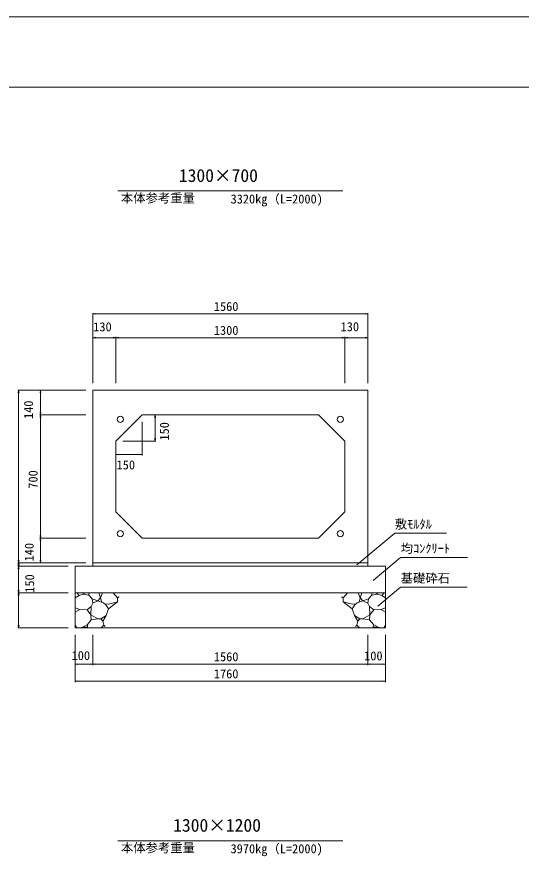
# Model space of a CAD drawing. Units: millimetres on the paper. Extents: x 0 to 841, y 0 to 594.
# Drawn here: x 200.1 to 343.2, y 355.6 to 594 of the extents above; entities that cross this region are included whole.
import ezdxf
from ezdxf.enums import TextEntityAlignment as Align

# ---------------------------------------------------------------- set-up
doc = ezdxf.new("R2010")
doc.units = ezdxf.units.MM
for name, color, linetype, lineweight in [('D-STR-DIM（寸法）', 7, 'Continuous', 18), ('D-STR-HTXT（旗揚げ）', 4, 'Continuous', 18), ('D-STR-STRn（構造物）', 5, 'Continuous', 18), ('D-STR（構造物外形線）', 1, 'Continuous', 18), ('D-TTL(外枠）', 2, 'Continuous', 18), ('DEFPOINTS_2', 8, 'Continuous', 18)]:
    doc.layers.add(name, color=color, linetype=linetype, lineweight=lineweight)
doc.layers.add('D-STR-TXT（文字）', color=7, linetype='Continuous')
doc.styles.add('ＭＳ ゴシック', font='')
doc.styles.get('ＭＳ ゴシック').set_extended_font_data('MS Gothic')

msp = doc.modelspace()

# ---------------------------------------------------------------- linework, layer by layer
at = {"layer": 'D-STR-DIM（寸法）'}
for p, q in [((221.673, 489.963), (221.673, 509.884)), ((221.673, 509.634), (222.423, 509.759)), ((221.673, 509.634), (221.773, 509.634)), ((222.423, 509.509), (221.673, 509.634)), ((299.573, 509.634), (221.773, 509.634)), ((298.923, 509.759), (299.673, 509.634)), ((299.673, 509.634), (298.923, 509.509)), ((299.673, 509.634), (299.573, 509.634)), ((299.673, 489.963), (299.673, 509.884)), ((221.673, 489.963), (221.673, 503.103)), ((221.673, 502.853), (222.423, 502.978)), ((227.423, 502.978), (228.173, 502.853)), ((228.173, 489.963), (228.173, 503.103)), ((228.173, 489.963), (228.173, 503.103)), ((228.173, 502.853), (228.923, 502.978)), ((292.423, 502.978), (293.173, 502.853)), ((293.173, 489.963), (293.173, 503.103)), ((293.173, 489.963), (293.173, 503.103)), ((293.173, 502.853), (293.923, 502.978)), ((298.923, 502.978), (299.673, 502.853)), ((299.673, 489.963), (299.673, 503.103)), ((221.673, 502.853), (221.773, 502.853)), ((222.423, 502.728), (221.673, 502.853)), ((228.073, 502.853), (221.773, 502.853)), ((228.173, 502.853), (227.423, 502.728)), ((228.173, 502.853), (228.073, 502.853)), ((228.173, 502.853), (228.273, 502.853)), ((228.923, 502.728), (228.173, 502.853)), ((228.273, 502.853), (293.073, 502.853)), ((293.173, 502.853), (292.423, 502.728)), ((293.173, 502.853), (293.073, 502.853)), ((293.173, 502.853), (293.273, 502.853)), ((293.923, 502.728), (293.173, 502.853)), ((293.273, 502.853), (299.573, 502.853)), ((299.673, 502.853), (298.923, 502.728)), ((299.673, 502.853), (299.573, 502.853)), ((219.673, 487.963), (200.337, 487.963)), ((200.462, 487.213), (200.587, 487.963)), ((200.587, 487.963), (200.587, 487.863)), ((200.587, 487.963), (200.712, 487.213)), ((200.587, 487.863), (200.587, 439.063)), ((219.673, 487.963), (206.533, 487.963)), ((206.658, 487.213), (206.783, 487.963)), ((206.783, 487.963), (206.783, 487.863)), ((206.783, 487.963), (206.908, 487.213)), ((206.783, 481.063), (206.783, 487.863)), ((206.783, 480.963), (206.658, 481.713)), ((206.908, 481.713), (206.783, 480.963)), ((219.673, 480.963), (206.533, 480.963)), ((219.673, 480.963), (206.533, 480.963)), ((206.658, 480.213), (206.783, 480.963)), ((206.783, 480.963), (206.783, 481.063)), ((206.783, 480.963), (206.783, 480.863)), ((206.783, 480.963), (206.908, 480.213)), ((206.783, 446.063), (206.783, 480.863)), ((237.673, 480.963), (239.549, 480.963)), ((239.174, 480.213), (239.299, 480.963)), ((239.299, 480.963), (239.299, 480.863)), ((239.299, 480.963), (239.424, 480.213)), ((239.299, 473.563), (239.299, 480.863)), ((235.673, 478.963), (235.673, 469.466)), ((230.173, 473.463), (239.549, 473.463)), ((239.299, 473.463), (239.174, 474.213)), ((239.424, 474.213), (239.299, 473.463)), ((239.299, 473.463), (239.299, 473.563)), ((228.173, 471.463), (228.173, 469.466)), ((228.173, 469.716), (228.923, 469.841)), ((228.173, 469.716), (228.273, 469.716)), ((228.923, 469.591), (228.173, 469.716)), ((235.573, 469.716), (228.273, 469.716)), ((234.923, 469.841), (235.673, 469.716)), ((235.673, 469.716), (234.923, 469.591)), ((235.673, 469.716), (235.573, 469.716)), ((219.673, 445.963), (206.533, 445.963)), ((219.673, 445.963), (206.533, 445.963)), ((206.783, 445.963), (206.658, 446.713)), ((206.658, 445.213), (206.783, 445.963)), ((206.908, 446.713), (206.783, 445.963)), ((206.783, 445.963), (206.783, 446.063)), ((206.783, 445.963), (206.783, 445.863)), ((206.783, 445.963), (206.908, 445.213)), ((206.783, 445.863), (206.783, 439.063)), ((219.673, 438.963), (200.337, 438.963)), ((219.673, 438.963), (200.337, 438.963)), ((200.587, 438.963), (200.462, 439.713)), ((200.462, 438.213), (200.587, 438.963)), ((200.587, 437.963), (200.462, 438.713)), ((200.712, 439.713), (200.587, 438.963)), ((200.587, 438.963), (200.587, 439.063)), ((200.587, 438.963), (200.587, 438.863)), ((200.587, 438.963), (200.712, 438.213)), ((200.587, 438.863), (200.587, 438.063)), ((200.712, 438.713), (200.587, 437.963)), ((219.673, 438.963), (206.533, 438.963)), ((206.783, 438.963), (206.658, 439.713)), ((206.908, 439.713), (206.783, 438.963)), ((206.783, 438.963), (206.783, 439.063)), ((214.673, 437.963), (200.337, 437.963)), ((214.673, 437.963), (200.337, 437.963)), ((200.462, 437.213), (200.587, 437.963)), ((200.587, 437.963), (200.587, 438.063)), ((200.587, 437.963), (200.587, 437.863)), ((200.587, 437.963), (200.712, 437.213)), ((200.587, 437.863), (200.587, 430.563)), ((214.673, 430.463), (200.337, 430.463)), ((214.673, 430.463), (200.337, 430.463)), ((200.587, 430.463), (200.462, 431.213)), ((200.462, 429.713), (200.587, 430.463)), ((200.712, 431.213), (200.587, 430.463)), ((200.587, 430.463), (200.587, 430.563)), ((200.587, 430.463), (200.587, 430.363)), ((200.587, 430.463), (200.712, 429.713)), ((200.587, 430.363), (200.587, 420.563)), ((214.673, 420.463), (200.337, 420.463)), ((200.587, 420.463), (200.462, 421.213)), ((200.712, 421.213), (200.587, 420.463)), ((200.587, 420.463), (200.587, 420.563)), ((216.673, 418.463), (216.673, 405.073)), ((216.673, 418.463), (216.673, 409.926)), ((221.673, 418.463), (221.673, 409.926)), ((221.673, 417.463), (221.673, 409.926)), ((299.677, 418.463), (299.677, 409.926)), ((304.673, 418.463), (304.673, 409.926)), ((304.673, 418.463), (304.673, 405.073)), ((299.673, 416.463), (299.673, 409.926)), ((216.673, 410.176), (217.423, 410.301)), ((216.673, 410.176), (216.773, 410.176)), ((217.423, 410.051), (216.673, 410.176)), ((216.773, 410.176), (221.573, 410.176)), ((220.923, 410.301), (221.673, 410.176)), ((221.673, 410.176), (220.923, 410.051)), ((221.673, 410.176), (221.573, 410.176)), ((221.673, 410.176), (222.423, 410.301)), ((221.673, 410.176), (221.773, 410.176)), ((222.423, 410.051), (221.673, 410.176)), ((221.773, 410.176), (299.573, 410.176)), ((298.923, 410.301), (299.673, 410.176)), ((299.673, 410.176), (298.923, 410.051)), ((299.673, 410.176), (299.573, 410.176)), ((299.677, 410.176), (300.427, 410.301)), ((299.677, 410.176), (299.777, 410.176)), ((300.427, 410.051), (299.677, 410.176)), ((299.777, 410.176), (304.573, 410.176)), ((303.923, 410.301), (304.673, 410.176)), ((304.673, 410.176), (303.923, 410.051)), ((304.673, 410.176), (304.573, 410.176)), ((216.673, 405.323), (217.423, 405.448)), ((216.673, 405.323), (216.773, 405.323)), ((217.423, 405.198), (216.673, 405.323)), ((216.773, 405.323), (304.573, 405.323)), ((303.923, 405.448), (304.673, 405.323)), ((304.673, 405.323), (303.923, 405.198)), ((304.673, 405.323), (304.573, 405.323))]:
    msp.add_line(p, q, dxfattribs=at)
at = {"layer": 'D-STR-HTXT（旗揚げ）'}
for p, q in [((228.781, 544.544), (292.565, 544.544)), ((296.606, 438.365), (307.339, 447.382)), ((322.001, 447.382), (307.339, 447.382)), ((301.199, 433.949), (308.998, 440.502)), ((327.923, 440.502), (308.998, 440.502)), ((302.524, 426.61), (308.998, 432.049)), ((327.861, 432.049), (308.998, 432.049)), ((228.781, 360.036), (292.565, 360.036))]:
    msp.add_line(p, q, dxfattribs=at)
at = {"layer": 'D-STR-STRn（構造物）'}
for p, q in [((221.673, 438.963), (221.673, 437.963)), ((299.673, 438.963), (299.673, 437.963)), ((216.673, 437.963), (304.673, 437.963)), ((216.673, 437.963), (216.673, 420.463)), ((304.673, 437.963), (304.673, 420.463)), ((216.673, 430.463), (304.673, 430.463)), ((217.738, 429.672), (216.673, 429.046)), ((217.738, 429.672), (217.074, 430.463)), ((218.908, 430.049), (217.738, 429.672)), ((218.908, 430.049), (219.29, 430.463)), ((220.524, 429.789), (218.908, 430.049)), ((220.524, 429.789), (220.487, 430.463)), ((221.499, 428.727), (220.524, 429.789)), ((223.395, 430.463), (223.849, 429.027)), ((223.849, 429.027), (224.409, 430.463)), ((227.398, 430.463), (228.691, 429.022)), ((228.691, 429.022), (229.128, 429.24)), ((292.656, 429.022), (292.218, 429.24)), ((293.948, 430.463), (292.656, 429.022)), ((297.497, 429.027), (296.937, 430.463)), ((297.951, 430.463), (297.497, 429.027)), ((299.847, 428.727), (300.822, 429.789)), ((300.822, 429.789), (300.859, 430.463)), ((300.822, 429.789), (302.439, 430.049)), ((302.439, 430.049), (302.056, 430.463)), ((302.439, 430.049), (303.609, 429.672)), ((303.609, 429.672), (304.272, 430.463)), ((303.609, 429.672), (304.673, 429.046)), ((221.206, 426.542), (221.676, 427.487)), ((221.676, 427.487), (221.499, 428.727)), ((223.046, 428.194), (221.499, 428.727)), ((221.676, 427.487), (223.046, 428.194)), ((223.849, 429.027), (223.046, 428.194)), ((223.046, 428.194), (224.699, 427.582)), ((223.849, 429.027), (224.162, 427.781)), ((224.699, 427.582), (225.311, 427.001)), ((225.005, 427.292), (226.128, 427.183)), ((225.311, 427.001), (226.138, 425.899)), ((226.128, 427.183), (228.691, 427.84)), ((226.138, 425.899), (228.691, 427.84)), ((228.691, 429.022), (228.691, 427.84)), ((228.691, 427.84), (228.741, 427.828)), ((292.656, 427.84), (292.605, 427.828)), ((292.656, 429.022), (292.656, 427.84)), ((295.219, 427.183), (292.656, 427.84)), ((295.208, 425.899), (292.656, 427.84)), ((296.035, 427.001), (295.208, 425.899)), ((296.341, 427.292), (295.219, 427.183)), ((296.647, 427.582), (296.035, 427.001)), ((298.301, 428.194), (296.647, 427.582)), ((297.497, 429.027), (297.184, 427.781)), ((297.497, 429.027), (298.301, 428.194)), ((298.301, 428.194), (299.847, 428.727)), ((299.67, 427.487), (298.301, 428.194)), ((299.67, 427.487), (299.847, 428.727)), ((300.141, 426.542), (299.67, 427.487)), ((217.969, 425.644), (216.673, 426.19)), ((216.673, 424.907), (217.969, 425.644)), ((217.969, 425.644), (220.006, 425.61)), ((220.006, 425.61), (221.206, 426.542)), ((221.064, 424.142), (220.006, 425.61)), ((221.064, 424.142), (221.206, 426.542)), ((226.138, 425.899), (225.411, 423.956)), ((295.208, 425.899), (295.936, 423.956)), ((300.283, 424.142), (300.141, 426.542)), ((301.34, 425.61), (300.141, 426.542)), ((300.283, 424.142), (301.34, 425.61)), ((303.377, 425.644), (301.34, 425.61)), ((303.377, 425.644), (304.673, 426.19)), ((304.673, 424.907), (303.377, 425.644)), ((220.091, 421.394), (221.191, 422.789)), ((221.191, 422.789), (221.064, 424.142)), ((221.064, 424.142), (223.05, 423.067)), ((223.05, 423.067), (221.191, 422.789)), ((223.889, 423.004), (223.05, 423.067)), ((225.411, 423.956), (223.889, 423.004)), ((223.889, 423.004), (224.522, 422.355)), ((224.522, 422.355), (225.411, 423.956)), ((224.76, 421.216), (224.522, 422.355)), ((296.824, 422.355), (295.936, 423.956)), ((295.936, 423.956), (297.457, 423.004)), ((296.587, 421.216), (296.824, 422.355)), ((297.457, 423.004), (296.824, 422.355)), ((297.457, 423.004), (298.296, 423.067)), ((300.283, 424.142), (298.296, 423.067)), ((298.296, 423.067), (300.156, 422.789)), ((300.156, 422.789), (300.283, 424.142)), ((301.255, 421.394), (300.156, 422.789)), ((217.1, 420.463), (216.673, 421.352)), ((216.673, 420.463), (304.673, 420.463)), ((218.727, 420.646), (217.968, 420.463)), ((218.727, 420.646), (220.091, 421.394)), ((219.983, 420.693), (218.727, 420.646)), ((220.508, 420.463), (219.983, 420.693)), ((220.091, 421.394), (220.117, 420.698)), ((224.006, 420.463), (224.76, 421.216)), ((224.76, 421.216), (225.15, 420.853)), ((296.587, 421.216), (296.197, 420.853)), ((297.34, 420.463), (296.587, 421.216)), ((300.838, 420.463), (301.363, 420.693)), ((301.255, 421.394), (301.23, 420.698)), ((302.62, 420.646), (301.255, 421.394)), ((301.363, 420.693), (302.62, 420.646)), ((302.62, 420.646), (303.378, 420.463)), ((304.247, 420.463), (304.673, 421.352))]:
    msp.add_line(p, q, dxfattribs=at)
at = {"layer": 'D-STR（構造物外形線）'}
for p, q in [((221.673, 438.963), (221.673, 487.963)), ((221.673, 487.963), (299.673, 487.963)), ((299.673, 487.963), (299.673, 438.963)), ((228.173, 473.463), (235.673, 480.963)), ((235.673, 480.963), (285.673, 480.963)), ((285.673, 480.963), (293.173, 473.463)), ((228.173, 453.463), (228.173, 473.463)), ((293.173, 473.463), (293.173, 453.463)), ((235.673, 445.963), (228.173, 453.463)), ((293.173, 453.463), (285.673, 445.963)), ((285.673, 445.963), (235.673, 445.963)), ((299.673, 438.963), (221.673, 438.963))]:
    msp.add_line(p, q, dxfattribs=at)
for centre in [(229.448, 479.688), (291.898, 479.688), (229.448, 447.238), (291.898, 447.238)]:
    msp.add_circle(centre, 0.9, dxfattribs=at)
at = {"layer": 'D-TTL(外枠）'}
msp.add_line((25, 574), (820, 574), dxfattribs=at)
at = {"layer": 'DEFPOINTS_2'}
msp.add_line((0, 594), (841, 594), dxfattribs=at)

# ---------------------------------------------------------------- texts
at = {"layer": 'D-STR-DIM（寸法）', "style": 'ＭＳ ゴシック'}
for s, p in [('1560', (255.992, 509.684)), ('130', (221.764, 503.909)), ('1300', (255.992, 502.903)), ('130', (291.957, 503.956)), ('150', (228.379, 464.7)), ('100', (215.629, 410.554)), ('1560', (255.992, 410.226)), ('100', (298.631, 410.47)), ('1760', (255.992, 405.373))]:
    msp.add_text(s, height=2.566, dxfattribs=at).set_placement(p, align=Align.BOTTOM_LEFT)
for s, p in [('140', (205.446, 479.792)), ('150', (243.997, 473.668)), ('700', (206.733, 459.998)), ('140', (205.643, 439.352)), ('150', (205.773, 430.448))]:
    msp.add_text(s, height=2.566, rotation=90, dxfattribs=at).set_placement(p, align=Align.BOTTOM_LEFT)
at = {"layer": 'D-STR-TXT（文字）', "style": 'ＭＳ ゴシック'}
for s, height, p in [('1300×700', 3.666, (246.054, 545.992)), ('本体参考重量', 2.566, (229.612, 540.477)), ('3320kg（L=2000)', 2.566, (260.732, 540.213)), ('敷ﾓﾙﾀﾙ', 2.566, (307.339, 447.882)), ('均ｺﾝｸﾘｰﾄ', 2.566, (308.998, 441.002)), ('基礎砕石', 2.566, (308.998, 432.549)), ('1300×1200', 3.666, (244.43, 361.485)), ('本体参考重量', 2.566, (229.612, 355.97)), ('3970kg（L=2000)', 2.566, (260.732, 355.706))]:
    msp.add_text(s, height=height, dxfattribs=at).set_placement(p, align=Align.BOTTOM_LEFT)

doc.saveas('drawing.dxf')
